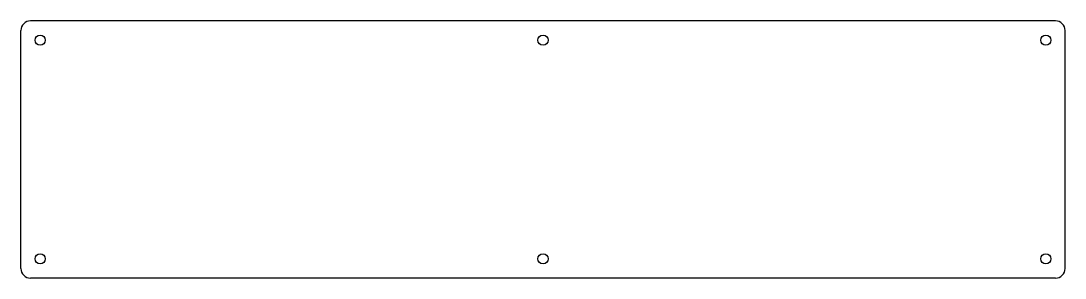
# Model space of a CAD drawing. Extents: x 0 to 325, y 0 to 80.
import ezdxf

# ---------------------------------------------------------------- set-up
doc = ezdxf.new("R2010")
doc.units = 0
doc.layers.add('20', color=53, linetype='CONTINUOUS')

msp = doc.modelspace()

# ---------------------------------------------------------------- linework, layer by layer
at = {"layer": '20'}
for p, q in [((322, 80), (3, 80)), ((0, 3), (0, 77)), ((325, 3), (325, 77)), ((322, 0), (3, 0))]:
    msp.add_line(p, q, dxfattribs=at)
for centre in [(6, 74), (162.5, 74), (319, 74), (6, 6), (162.5, 6), (319, 6)]:
    msp.add_circle(centre, 1.6, dxfattribs=at)
for centre, start, end in [((3, 77), 90, 180), ((322, 77), 0, 90), ((3, 3), 180, 270), ((322, 3), 270, 0)]:
    msp.add_arc(centre, 3, start, end, dxfattribs=at)

doc.saveas('drawing.dxf')
